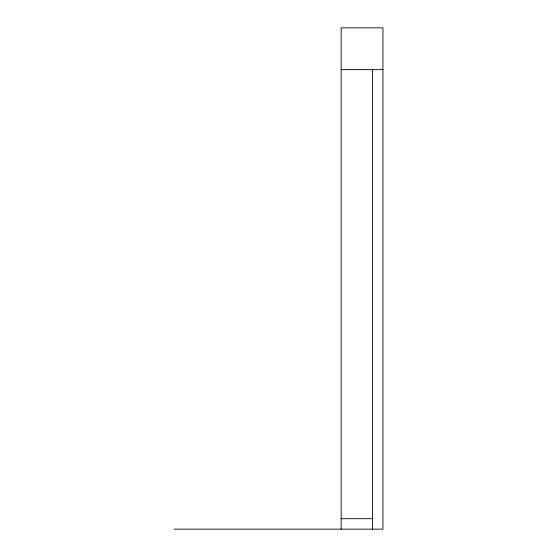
<?xml version="1.0" encoding="UTF-8"?>
<svg xmlns="http://www.w3.org/2000/svg" width="557" height="557" viewBox="0 0 557 557"><rect width="100%" height="100%" fill="white"/><g stroke="black" fill="none" stroke-linecap="round" stroke-linejoin="round"><path stroke-width="0.84" d="M341.163 69.625L382.938 69.625M341.163 518.706L372.494 518.706M174.062 529.15L382.938 529.15L382.938 27.85L341.163 27.85L341.163 529.15M372.494 69.625L372.494 529.15"/></g></svg>
